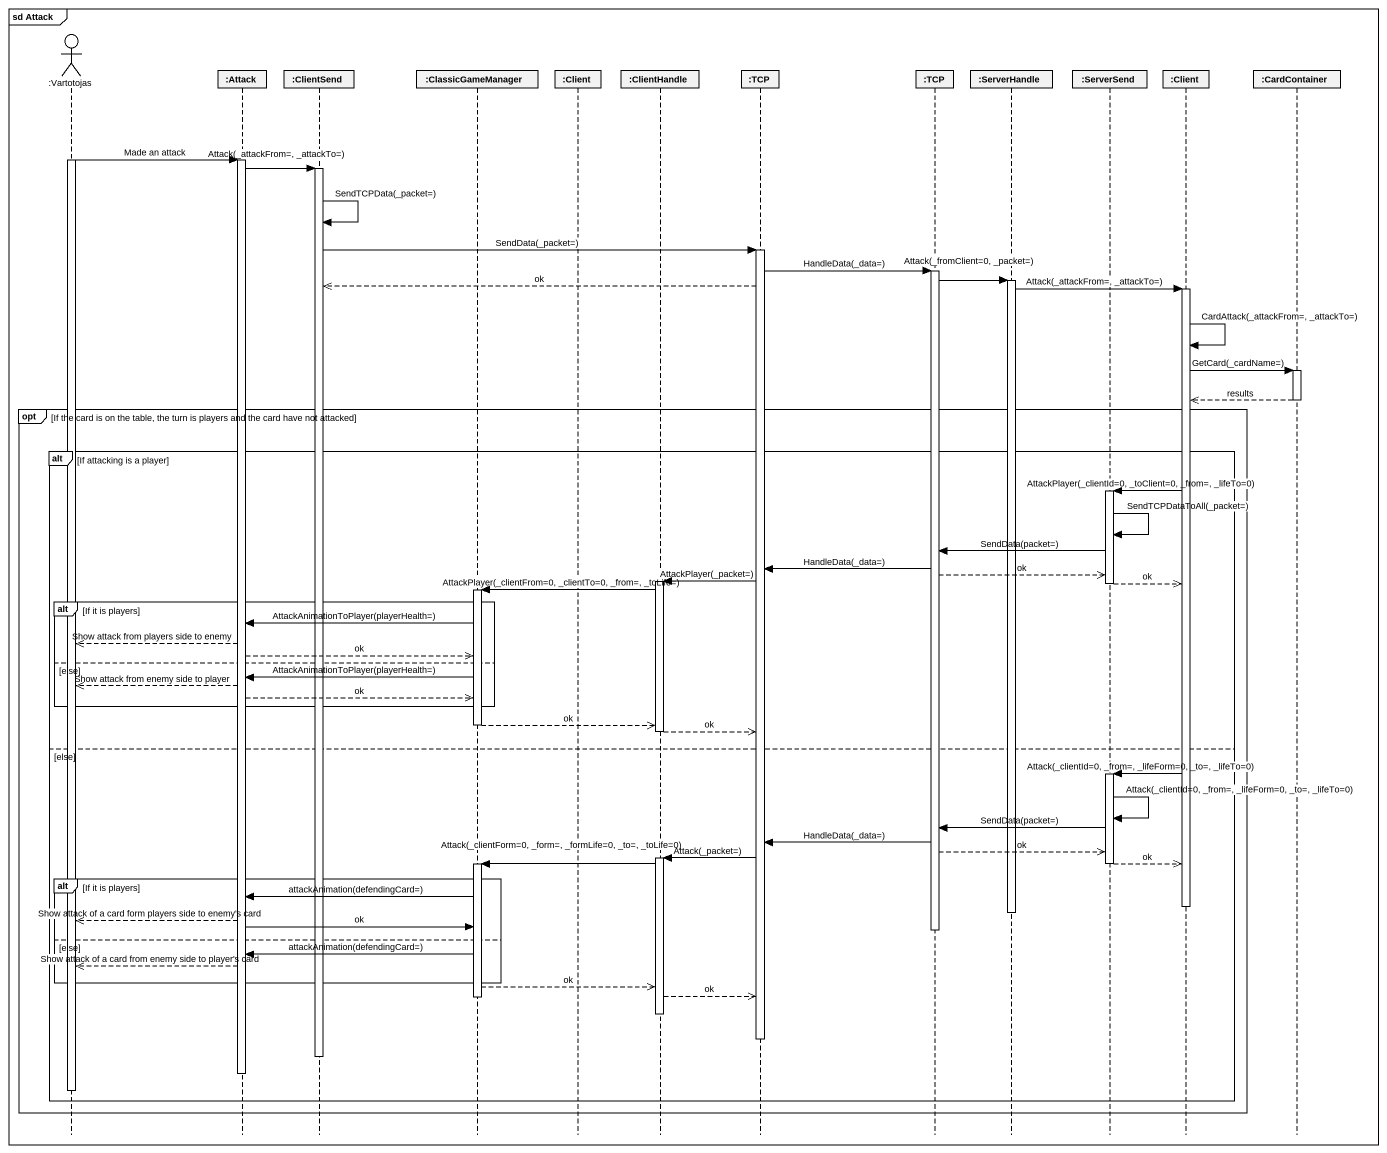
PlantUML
@startuml
mainframe sd Attack
hide footbox
actor ":Vartotojas" as Vartotojas
participant ":Attack" as Attack
participant ":ClientSend" as ClientSend
participant ":ClassicGameManager" as ClassicGameManager
participant ":Client" as Client
participant ":ClientHandle" as ClientHandle
participant ":TCP" as TCP
participant ":TCP" as TCP_2
participant ":ServerHandle" as ServerHandle
participant ":ServerSend" as ServerSend
participant ":Client" as Client_2
participant ":CardContainer" as CardContainer

activate Vartotojas
Vartotojas -> Attack : Made an attack
activate Attack
Attack -> ClientSend : Attack(_attackFrom=, _attackTo=)
activate ClientSend
ClientSend -> ClientSend : SendTCPData(_packet=)
ClientSend -> TCP : SendData(_packet=)
activate TCP
TCP -> TCP_2 : HandleData(_data=)
activate TCP_2
TCP_2 -> ServerHandle : Attack(_fromClient=0, _packet=)
activate ServerHandle
TCP -->> ClientSend : ok
ServerHandle -> Client_2 : Attack(_attackFrom=, _attackTo=)
activate Client_2
Client_2 -> Client_2 : CardAttack(_attackFrom=, _attackTo=)
Client_2 -> CardContainer : GetCard(_cardName=)
activate CardContainer
CardContainer -->> Client_2 : results
deactivate CardContainer
opt If the card is on the table, the turn is players and the card have not attacked
  alt If attacking is a player
    Client_2 -> ServerSend : AttackPlayer(_clientId=0, _toClient=0, _from=, _lifeTo=0)
    activate ServerSend
    ServerSend -> ServerSend : SendTCPDataToAll(_packet=)
    ServerSend -> TCP_2 : SendData(packet=)
    TCP_2 -> TCP : HandleData(_data=)
    TCP_2 -->> ServerSend : ok
    TCP -> ClientHandle : AttackPlayer(_packet=)
    activate ClientHandle
    ServerSend -->> Client_2 : ok
    deactivate ServerSend
    ClientHandle -> ClassicGameManager : AttackPlayer(_clientFrom=0, _clientTo=0, _from=, _toLife=)
    activate ClassicGameManager
    alt If it is players
      ClassicGameManager -> Attack : AttackAnimationToPlayer(playerHealth=)
      Attack -->> Vartotojas : Show attack from players side to enemy
      Attack -->> ClassicGameManager : ok
    else else
      ClassicGameManager -> Attack : AttackAnimationToPlayer(playerHealth=)
      Attack -->> Vartotojas : Show attack from enemy side to player
      Attack -->> ClassicGameManager : ok
    end
    ClassicGameManager -->> ClientHandle : ok
    deactivate ClassicGameManager
    ClientHandle -->> TCP : ok
    deactivate ClientHandle
  else else
    Client_2 -> ServerSend : Attack(_clientId=0, _from=, _lifeForm=0, _to=, _lifeTo=0)
    activate ServerSend
    ServerSend -> ServerSend : Attack(_clientId=0, _from=, _lifeForm=0, _to=, _lifeTo=0)
    ServerSend -> TCP_2 : SendData(packet=)
    TCP_2 -> TCP : HandleData(_data=)
    TCP_2 -->> ServerSend : ok
    TCP -> ClientHandle : Attack(_packet=)
    activate ClientHandle
    ClientHandle -> ClassicGameManager : Attack(_clientForm=0, _form=, _formLife=0, _to=, _toLife=0)
    ServerSend -->> Client_2 : ok
    deactivate ServerSend
    activate ClassicGameManager
    alt If it is players
      ClassicGameManager -> Attack : attackAnimation(defendingCard=)
      deactivate Client_2
      deactivate ServerHandle
      Attack -->> Vartotojas : Show attack of a card form players side to enemy's card
      Attack -> ClassicGameManager : ok
      deactivate TCP_2
    else else
      ClassicGameManager -> Attack : attackAnimation(defendingCard=)
      Attack -->> Vartotojas : Show attack of a card from enemy side to player's card
    end
    ClassicGameManager -->> ClientHandle : ok
    ClientHandle -->> TCP : ok
    deactivate ClassicGameManager
    deactivate ClientHandle
    deactivate TCP
    deactivate ClientSend
    deactivate Attack
    deactivate Vartotojas
  end
end
@enduml
